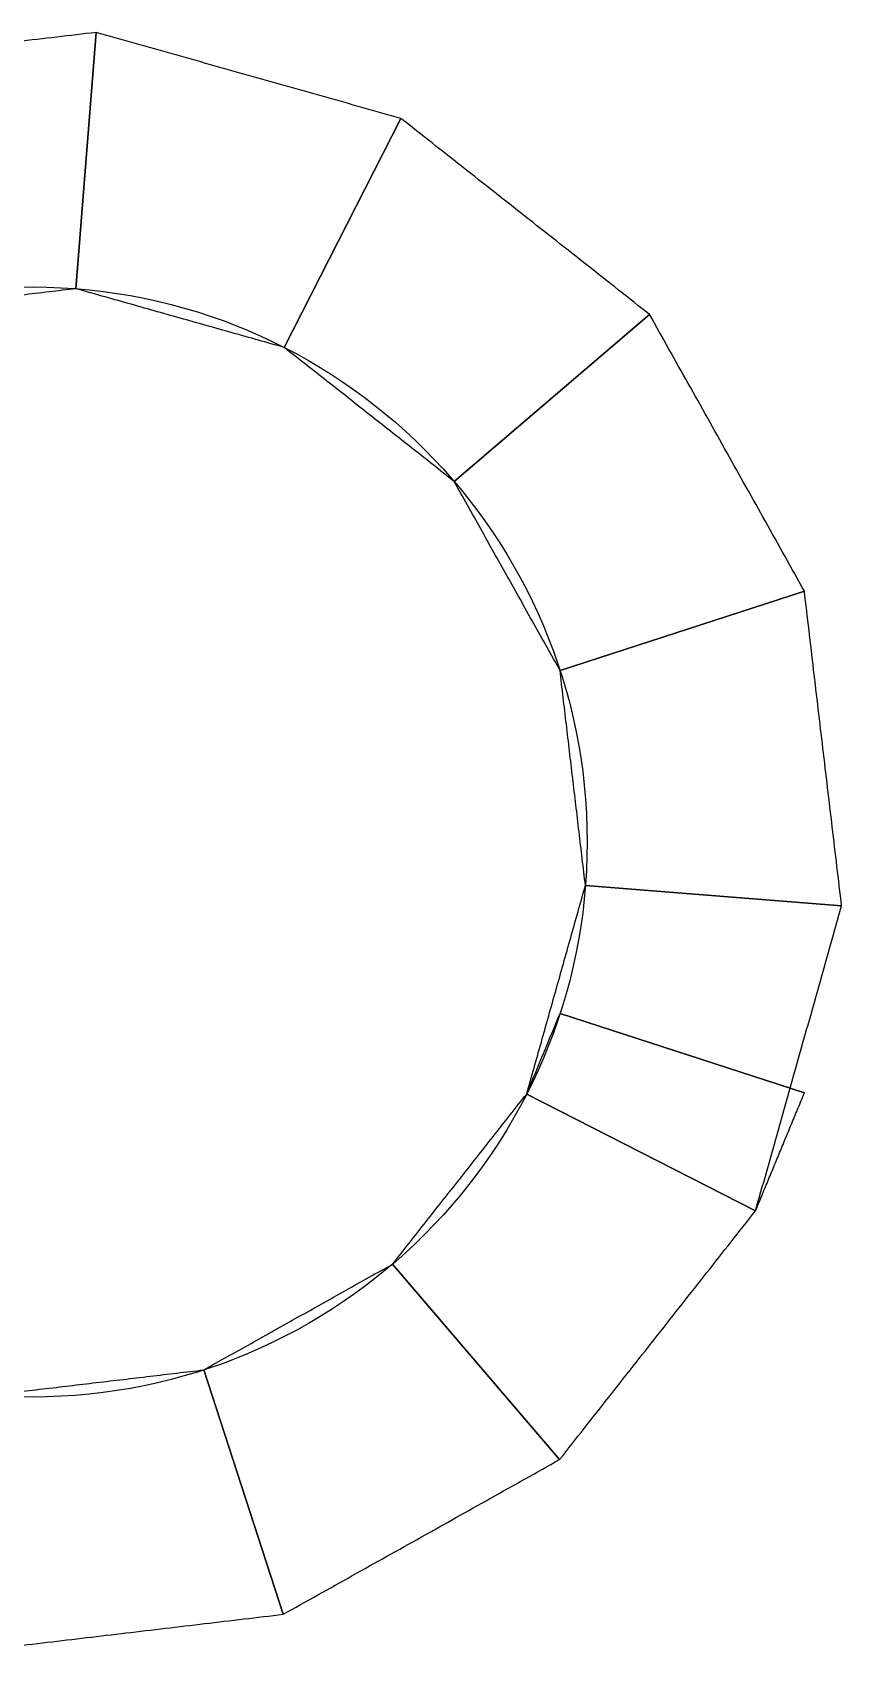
# Model space of a CAD drawing. Header units: millimetres. Extents: x -7.9 to 7.9, y -7.9 to 7.9.
# Drawn here: x 0 to 7.94, y -7.94 to 7.94 of the extents above; entities that cross this region are included whole.
import ezdxf

# ---------------------------------------------------------------- set-up
doc = ezdxf.new("R2010")
doc.units = ezdxf.units.MM
doc.layers.add('Part', color=7, linetype='CONTINUOUS')

msp = doc.modelspace()

# ---------------------------------------------------------------- linework, layer by layer
at = {"layer": 'Part'}
for p, q in [((0.427, 5.423, 3), (0.625, 7.935, 3)), ((0.625, 7.935, 4.6), (0.427, 5.423, 4.6)), ((0.427, 5.423, 3), (0.625, 7.935, 3)), ((0.625, 7.935, 4.6), (0.427, 5.423, 4.6)), ((0.427, 5.423, 3), (0.625, 7.935, 3)), ((0.625, 7.935, 4.6), (0.427, 5.423, 4.6)), ((0.427, 5.423, 3), (0.625, 7.935, 3)), ((0.625, 7.935, 4.6), (0.427, 5.423, 4.6)), ((0.427, 5.423, 19), (0.625, 7.935, 19)), ((0.625, 7.935, 20.6), (0.427, 5.423, 20.6)), ((0.427, 5.423, 19), (0.625, 7.935, 19)), ((0.625, 7.935, 20.6), (0.427, 5.423, 20.6)), ((0.427, 5.423, 19), (0.625, 7.935, 19)), ((0.625, 7.935, 20.6), (0.427, 5.423, 20.6)), ((0.427, 5.423, 19), (0.625, 7.935, 19)), ((0.625, 7.935, 20.6), (0.427, 5.423, 20.6)), ((0.427, 5.423, 35), (0.625, 7.935, 35)), ((0.625, 7.935, 36.6), (0.427, 5.423, 36.6)), ((0.427, 5.423, 35), (0.625, 7.935, 35)), ((0.625, 7.935, 36.6), (0.427, 5.423, 36.6)), ((0.427, 5.423, 35), (0.625, 7.935, 35)), ((0.625, 7.935, 36.6), (0.427, 5.423, 36.6)), ((0.427, 5.423, 35), (0.625, 7.935, 35)), ((0.625, 7.935, 36.6), (0.427, 5.423, 36.6)), ((0.625, 7.935, 3), (0.625, 7.935, 4.6)), ((0.625, 7.935, 3), (0.625, 7.935, 4.6)), ((0.625, 7.935, 3), (0.625, 7.935, 4.6)), ((0.625, 7.935, 3), (0.625, 7.935, 4.6)), ((0.625, 7.935, 19), (0.625, 7.935, 20.6)), ((0.625, 7.935, 19), (0.625, 7.935, 20.6)), ((0.625, 7.935, 19), (0.625, 7.935, 20.6)), ((0.625, 7.935, 19), (0.625, 7.935, 20.6)), ((0.625, 7.935, 35), (0.625, 7.935, 36.6)), ((0.625, 7.935, 35), (0.625, 7.935, 36.6)), ((0.625, 7.935, 35), (0.625, 7.935, 36.6)), ((0.625, 7.935, 35), (0.625, 7.935, 36.6)), ((2.47, 4.847, 2), (3.614, 7.092, 2)), ((3.614, 7.092, 3.6), (2.47, 4.847, 3.6)), ((2.47, 4.847, 2), (3.614, 7.092, 2)), ((3.614, 7.092, 3.6), (2.47, 4.847, 3.6)), ((2.47, 4.847, 2), (3.614, 7.092, 2)), ((3.614, 7.092, 3.6), (2.47, 4.847, 3.6)), ((2.47, 4.847, 2), (3.614, 7.092, 2)), ((3.614, 7.092, 3.6), (2.47, 4.847, 3.6)), ((2.47, 4.847, 18), (3.614, 7.092, 18)), ((3.614, 7.092, 19.6), (2.47, 4.847, 19.6)), ((2.47, 4.847, 18), (3.614, 7.092, 18)), ((3.614, 7.092, 19.6), (2.47, 4.847, 19.6)), ((2.47, 4.847, 18), (3.614, 7.092, 18)), ((3.614, 7.092, 19.6), (2.47, 4.847, 19.6)), ((2.47, 4.847, 18), (3.614, 7.092, 18)), ((3.614, 7.092, 19.6), (2.47, 4.847, 19.6)), ((2.47, 4.847, 34), (3.614, 7.092, 34)), ((3.614, 7.092, 35.6), (2.47, 4.847, 35.6)), ((2.47, 4.847, 34), (3.614, 7.092, 34)), ((3.614, 7.092, 35.6), (2.47, 4.847, 35.6)), ((2.47, 4.847, 34), (3.614, 7.092, 34)), ((3.614, 7.092, 35.6), (2.47, 4.847, 35.6)), ((2.47, 4.847, 34), (3.614, 7.092, 34)), ((3.614, 7.092, 35.6), (2.47, 4.847, 35.6)), ((3.614, 7.092, 2), (3.614, 7.092, 3.6)), ((3.614, 7.092, 2), (3.614, 7.092, 3.6)), ((3.614, 7.092, 2), (3.614, 7.092, 3.6)), ((3.614, 7.092, 2), (3.614, 7.092, 3.6)), ((3.614, 7.092, 18), (3.614, 7.092, 19.6)), ((3.614, 7.092, 18), (3.614, 7.092, 19.6)), ((3.614, 7.092, 18), (3.614, 7.092, 19.6)), ((3.614, 7.092, 18), (3.614, 7.092, 19.6)), ((3.614, 7.092, 34), (3.614, 7.092, 35.6)), ((3.614, 7.092, 34), (3.614, 7.092, 35.6)), ((3.614, 7.092, 34), (3.614, 7.092, 35.6)), ((3.614, 7.092, 34), (3.614, 7.092, 35.6)), ((0.427, 5.423, 4.6), (0.427, 5.423, 3)), ((0.427, 5.423, 4.6), (0.427, 5.423, 3)), ((0.427, 5.423, 4.6), (0.427, 5.423, 3)), ((0.427, 5.423, 4.6), (0.427, 5.423, 3)), ((0.427, 5.423, 20.6), (0.427, 5.423, 19)), ((0.427, 5.423, 20.6), (0.427, 5.423, 19)), ((0.427, 5.423, 20.6), (0.427, 5.423, 19)), ((0.427, 5.423, 20.6), (0.427, 5.423, 19)), ((0.427, 5.423, 36.6), (0.427, 5.423, 35)), ((0.427, 5.423, 36.6), (0.427, 5.423, 35)), ((0.427, 5.423, 36.6), (0.427, 5.423, 35)), ((0.427, 5.423, 36.6), (0.427, 5.423, 35)), ((4.137, 3.533, 1), (6.053, 5.17, 1)), ((6.053, 5.17, 2.6), (4.137, 3.533, 2.6)), ((4.137, 3.533, 1), (6.053, 5.17, 1)), ((6.053, 5.17, 2.6), (4.137, 3.533, 2.6)), ((4.137, 3.533, 1), (6.053, 5.17, 1)), ((6.053, 5.17, 2.6), (4.137, 3.533, 2.6)), ((4.137, 3.533, 1), (6.053, 5.17, 1)), ((6.053, 5.17, 2.6), (4.137, 3.533, 2.6)), ((4.137, 3.533, 17), (6.053, 5.17, 17)), ((6.053, 5.17, 18.6), (4.137, 3.533, 18.6)), ((4.137, 3.533, 17), (6.053, 5.17, 17)), ((6.053, 5.17, 18.6), (4.137, 3.533, 18.6)), ((4.137, 3.533, 17), (6.053, 5.17, 17)), ((6.053, 5.17, 18.6), (4.137, 3.533, 18.6)), ((4.137, 3.533, 17), (6.053, 5.17, 17)), ((6.053, 5.17, 18.6), (4.137, 3.533, 18.6)), ((4.137, 3.533, 33), (6.053, 5.17, 33)), ((6.053, 5.17, 34.6), (4.137, 3.533, 34.6)), ((4.137, 3.533, 33), (6.053, 5.17, 33)), ((6.053, 5.17, 34.6), (4.137, 3.533, 34.6)), ((4.137, 3.533, 33), (6.053, 5.17, 33)), ((6.053, 5.17, 34.6), (4.137, 3.533, 34.6)), ((4.137, 3.533, 33), (6.053, 5.17, 33)), ((6.053, 5.17, 34.6), (4.137, 3.533, 34.6)), ((6.053, 5.17, 1), (6.053, 5.17, 2.6)), ((6.053, 5.17, 1), (6.053, 5.17, 2.6)), ((6.053, 5.17, 1), (6.053, 5.17, 2.6)), ((6.053, 5.17, 1), (6.053, 5.17, 2.6)), ((6.053, 5.17, 17), (6.053, 5.17, 18.6)), ((6.053, 5.17, 17), (6.053, 5.17, 18.6)), ((6.053, 5.17, 17), (6.053, 5.17, 18.6)), ((6.053, 5.17, 17), (6.053, 5.17, 18.6)), ((6.053, 5.17, 33), (6.053, 5.17, 34.6)), ((6.053, 5.17, 33), (6.053, 5.17, 34.6)), ((6.053, 5.17, 33), (6.053, 5.17, 34.6)), ((6.053, 5.17, 33), (6.053, 5.17, 34.6)), ((2.47, 4.847, 3.6), (2.47, 4.847, 2)), ((2.47, 4.847, 3.6), (2.47, 4.847, 2)), ((2.47, 4.847, 3.6), (2.47, 4.847, 2)), ((2.47, 4.847, 3.6), (2.47, 4.847, 2)), ((2.47, 4.847, 19.6), (2.47, 4.847, 18)), ((2.47, 4.847, 19.6), (2.47, 4.847, 18)), ((2.47, 4.847, 19.6), (2.47, 4.847, 18)), ((2.47, 4.847, 19.6), (2.47, 4.847, 18)), ((2.47, 4.847, 35.6), (2.47, 4.847, 34)), ((2.47, 4.847, 35.6), (2.47, 4.847, 34)), ((2.47, 4.847, 35.6), (2.47, 4.847, 34)), ((2.47, 4.847, 35.6), (2.47, 4.847, 34)), ((4.137, 3.533, 2.6), (4.137, 3.533, 1)), ((4.137, 3.533, 2.6), (4.137, 3.533, 1)), ((4.137, 3.533, 2.6), (4.137, 3.533, 1)), ((4.137, 3.533, 2.6), (4.137, 3.533, 1)), ((4.137, 3.533, 18.6), (4.137, 3.533, 17)), ((4.137, 3.533, 18.6), (4.137, 3.533, 17)), ((4.137, 3.533, 18.6), (4.137, 3.533, 17)), ((4.137, 3.533, 18.6), (4.137, 3.533, 17)), ((4.137, 3.533, 34.6), (4.137, 3.533, 33)), ((4.137, 3.533, 34.6), (4.137, 3.533, 33)), ((4.137, 3.533, 34.6), (4.137, 3.533, 33)), ((4.137, 3.533, 34.6), (4.137, 3.533, 33)), ((5.174, 1.681), (7.57, 2.46)), ((7.57, 2.46, 1.6), (5.174, 1.681, 1.6)), ((5.174, 1.681), (7.57, 2.46)), ((7.57, 2.46, 1.6), (5.174, 1.681, 1.6)), ((5.174, 1.681, 16), (7.57, 2.46, 16)), ((7.57, 2.46, 17.6), (5.174, 1.681, 17.6)), ((5.174, 1.681, 16), (7.57, 2.46, 16)), ((7.57, 2.46, 17.6), (5.174, 1.681, 17.6)), ((5.174, 1.681, 16), (7.57, 2.46, 16)), ((7.57, 2.46, 17.6), (5.174, 1.681, 17.6)), ((5.174, 1.681, 16), (7.57, 2.46, 16)), ((7.57, 2.46, 17.6), (5.174, 1.681, 17.6)), ((5.174, 1.681, 32), (7.57, 2.46, 32)), ((7.57, 2.46, 33.6), (5.174, 1.681, 33.6)), ((5.174, 1.681, 32), (7.57, 2.46, 32)), ((7.57, 2.46, 33.6), (5.174, 1.681, 33.6)), ((5.174, 1.681, 32), (7.57, 2.46, 32)), ((7.57, 2.46, 33.6), (5.174, 1.681, 33.6)), ((5.174, 1.681, 32), (7.57, 2.46, 32)), ((7.57, 2.46, 33.6), (5.174, 1.681, 33.6)), ((7.57, 2.46), (7.57, 2.46, 1.6)), ((7.57, 2.46), (7.57, 2.46, 1.6)), ((7.57, 2.46, 16), (7.57, 2.46, 17.6)), ((7.57, 2.46, 16), (7.57, 2.46, 17.6)), ((7.57, 2.46, 16), (7.57, 2.46, 17.6)), ((7.57, 2.46, 16), (7.57, 2.46, 17.6)), ((7.57, 2.46, 32), (7.57, 2.46, 33.6)), ((7.57, 2.46, 32), (7.57, 2.46, 33.6)), ((7.57, 2.46, 32), (7.57, 2.46, 33.6)), ((7.57, 2.46, 32), (7.57, 2.46, 33.6)), ((5.174, 1.681, 1.6), (5.174, 1.681)), ((5.174, 1.681, 1.6), (5.174, 1.681)), ((5.174, 1.681, 17.6), (5.174, 1.681, 16)), ((5.174, 1.681, 17.6), (5.174, 1.681, 16)), ((5.174, 1.681, 17.6), (5.174, 1.681, 16)), ((5.174, 1.681, 17.6), (5.174, 1.681, 16)), ((5.174, 1.681, 33.6), (5.174, 1.681, 32)), ((5.174, 1.681, 33.6), (5.174, 1.681, 32)), ((5.174, 1.681, 33.6), (5.174, 1.681, 32)), ((5.174, 1.681, 33.6), (5.174, 1.681, 32)), ((5.44, 0), (5.44, 0, 48)), ((5.44, 0), (5.44, 0, 48)), ((5.423, -0.427, 15), (7.935, -0.625, 15)), ((7.935, -0.625, 16.6), (5.423, -0.427, 16.6)), ((5.423, -0.427, 16.6), (5.423, -0.427, 15)), ((5.423, -0.427, 15), (7.935, -0.625, 15)), ((7.935, -0.625, 16.6), (5.423, -0.427, 16.6)), ((5.423, -0.427, 16.6), (5.423, -0.427, 15)), ((5.423, -0.427, 15), (7.935, -0.625, 15)), ((7.935, -0.625, 16.6), (5.423, -0.427, 16.6)), ((5.423, -0.427, 16.6), (5.423, -0.427, 15)), ((5.423, -0.427, 15), (7.935, -0.625, 15)), ((7.935, -0.625, 16.6), (5.423, -0.427, 16.6)), ((5.423, -0.427, 16.6), (5.423, -0.427, 15)), ((5.423, -0.427, 31), (7.935, -0.625, 31)), ((7.935, -0.625, 32.6), (5.423, -0.427, 32.6)), ((5.423, -0.427, 32.6), (5.423, -0.427, 31)), ((5.423, -0.427, 31), (7.935, -0.625, 31)), ((7.935, -0.625, 32.6), (5.423, -0.427, 32.6)), ((5.423, -0.427, 32.6), (5.423, -0.427, 31)), ((5.423, -0.427, 31), (7.935, -0.625, 31)), ((7.935, -0.625, 32.6), (5.423, -0.427, 32.6)), ((5.423, -0.427, 32.6), (5.423, -0.427, 31)), ((5.423, -0.427, 31), (7.935, -0.625, 31)), ((7.935, -0.625, 32.6), (5.423, -0.427, 32.6)), ((5.423, -0.427, 32.6), (5.423, -0.427, 31)), ((7.935, -0.625, 15), (7.935, -0.625, 16.6)), ((7.935, -0.625, 15), (7.935, -0.625, 16.6)), ((7.935, -0.625, 15), (7.935, -0.625, 16.6)), ((7.935, -0.625, 15), (7.935, -0.625, 16.6)), ((7.935, -0.625, 31), (7.935, -0.625, 32.6)), ((7.935, -0.625, 31), (7.935, -0.625, 32.6)), ((7.935, -0.625, 31), (7.935, -0.625, 32.6)), ((7.935, -0.625, 31), (7.935, -0.625, 32.6)), ((5.174, -1.681, 46.4), (7.57, -2.46, 46.4)), ((7.57, -2.46, 48), (5.174, -1.681, 48)), ((5.174, -1.681, 48), (5.174, -1.681, 46.4)), ((5.174, -1.681, 46.4), (7.57, -2.46, 46.4)), ((7.57, -2.46, 48), (5.174, -1.681, 48)), ((5.174, -1.681, 48), (5.174, -1.681, 46.4)), ((4.847, -2.47, 14), (7.092, -3.614, 14)), ((7.092, -3.614, 15.6), (4.847, -2.47, 15.6)), ((4.847, -2.47, 15.6), (4.847, -2.47, 14)), ((4.847, -2.47, 14), (7.092, -3.614, 14)), ((7.092, -3.614, 15.6), (4.847, -2.47, 15.6)), ((4.847, -2.47, 15.6), (4.847, -2.47, 14)), ((4.847, -2.47, 14), (7.092, -3.614, 14)), ((7.092, -3.614, 15.6), (4.847, -2.47, 15.6)), ((4.847, -2.47, 15.6), (4.847, -2.47, 14)), ((4.847, -2.47, 14), (7.092, -3.614, 14)), ((7.092, -3.614, 15.6), (4.847, -2.47, 15.6)), ((4.847, -2.47, 15.6), (4.847, -2.47, 14)), ((4.847, -2.47, 30), (7.092, -3.614, 30)), ((7.092, -3.614, 31.6), (4.847, -2.47, 31.6)), ((4.847, -2.47, 31.6), (4.847, -2.47, 30)), ((4.847, -2.47, 30), (7.092, -3.614, 30)), ((7.092, -3.614, 31.6), (4.847, -2.47, 31.6)), ((4.847, -2.47, 31.6), (4.847, -2.47, 30)), ((4.847, -2.47, 30), (7.092, -3.614, 30)), ((7.092, -3.614, 31.6), (4.847, -2.47, 31.6)), ((4.847, -2.47, 31.6), (4.847, -2.47, 30)), ((4.847, -2.47, 30), (7.092, -3.614, 30)), ((7.092, -3.614, 31.6), (4.847, -2.47, 31.6)), ((4.847, -2.47, 31.6), (4.847, -2.47, 30)), ((4.847, -2.47, 46), (7.092, -3.614, 46)), ((7.092, -3.614, 47.6), (4.847, -2.47, 47.6)), ((4.847, -2.47, 47.6), (4.847, -2.47, 46)), ((4.847, -2.47, 46), (7.092, -3.614, 46)), ((7.092, -3.614, 47.6), (4.847, -2.47, 47.6)), ((4.847, -2.47, 47.6), (4.847, -2.47, 46)), ((4.847, -2.47, 46), (7.092, -3.614, 46)), ((7.092, -3.614, 47.6), (4.847, -2.47, 47.6)), ((4.847, -2.47, 47.6), (4.847, -2.47, 46)), ((4.847, -2.47, 46), (7.092, -3.614, 46)), ((7.092, -3.614, 47.6), (4.847, -2.47, 47.6)), ((4.847, -2.47, 47.6), (4.847, -2.47, 46)), ((7.57, -2.46, 46.4), (7.57, -2.46, 48)), ((7.57, -2.46, 46.4), (7.57, -2.46, 48)), ((7.092, -3.614, 14), (7.092, -3.614, 15.6)), ((7.092, -3.614, 14), (7.092, -3.614, 15.6)), ((7.092, -3.614, 14), (7.092, -3.614, 15.6)), ((7.092, -3.614, 14), (7.092, -3.614, 15.6)), ((7.092, -3.614, 30), (7.092, -3.614, 31.6)), ((7.092, -3.614, 30), (7.092, -3.614, 31.6)), ((7.092, -3.614, 30), (7.092, -3.614, 31.6)), ((7.092, -3.614, 30), (7.092, -3.614, 31.6)), ((7.092, -3.614, 46), (7.092, -3.614, 47.6)), ((7.092, -3.614, 46), (7.092, -3.614, 47.6)), ((7.092, -3.614, 46), (7.092, -3.614, 47.6)), ((7.092, -3.614, 46), (7.092, -3.614, 47.6)), ((3.533, -4.137, 13), (5.17, -6.053, 13)), ((5.17, -6.053, 14.6), (3.533, -4.137, 14.6)), ((3.533, -4.137, 14.6), (3.533, -4.137, 13)), ((3.533, -4.137, 13), (5.17, -6.053, 13)), ((5.17, -6.053, 14.6), (3.533, -4.137, 14.6)), ((3.533, -4.137, 14.6), (3.533, -4.137, 13)), ((3.533, -4.137, 13), (5.17, -6.053, 13)), ((5.17, -6.053, 14.6), (3.533, -4.137, 14.6)), ((3.533, -4.137, 14.6), (3.533, -4.137, 13)), ((3.533, -4.137, 13), (5.17, -6.053, 13)), ((5.17, -6.053, 14.6), (3.533, -4.137, 14.6)), ((3.533, -4.137, 14.6), (3.533, -4.137, 13)), ((3.533, -4.137, 29), (5.17, -6.053, 29)), ((5.17, -6.053, 30.6), (3.533, -4.137, 30.6)), ((3.533, -4.137, 30.6), (3.533, -4.137, 29)), ((3.533, -4.137, 29), (5.17, -6.053, 29)), ((5.17, -6.053, 30.6), (3.533, -4.137, 30.6)), ((3.533, -4.137, 30.6), (3.533, -4.137, 29)), ((3.533, -4.137, 29), (5.17, -6.053, 29)), ((5.17, -6.053, 30.6), (3.533, -4.137, 30.6)), ((3.533, -4.137, 30.6), (3.533, -4.137, 29)), ((3.533, -4.137, 29), (5.17, -6.053, 29)), ((5.17, -6.053, 30.6), (3.533, -4.137, 30.6)), ((3.533, -4.137, 30.6), (3.533, -4.137, 29)), ((3.533, -4.137, 45), (5.17, -6.053, 45)), ((5.17, -6.053, 46.6), (3.533, -4.137, 46.6)), ((3.533, -4.137, 46.6), (3.533, -4.137, 45)), ((3.533, -4.137, 45), (5.17, -6.053, 45)), ((5.17, -6.053, 46.6), (3.533, -4.137, 46.6)), ((3.533, -4.137, 46.6), (3.533, -4.137, 45)), ((3.533, -4.137, 45), (5.17, -6.053, 45)), ((5.17, -6.053, 46.6), (3.533, -4.137, 46.6)), ((3.533, -4.137, 46.6), (3.533, -4.137, 45)), ((3.533, -4.137, 45), (5.17, -6.053, 45)), ((5.17, -6.053, 46.6), (3.533, -4.137, 46.6)), ((3.533, -4.137, 46.6), (3.533, -4.137, 45)), ((1.681, -5.174, 12), (2.46, -7.57, 12)), ((2.46, -7.57, 13.6), (1.681, -5.174, 13.6)), ((1.681, -5.174, 13.6), (1.681, -5.174, 12)), ((1.681, -5.174, 12), (2.46, -7.57, 12)), ((2.46, -7.57, 13.6), (1.681, -5.174, 13.6)), ((1.681, -5.174, 13.6), (1.681, -5.174, 12)), ((1.681, -5.174, 12), (2.46, -7.57, 12)), ((2.46, -7.57, 13.6), (1.681, -5.174, 13.6)), ((1.681, -5.174, 13.6), (1.681, -5.174, 12)), ((1.681, -5.174, 12), (2.46, -7.57, 12)), ((2.46, -7.57, 13.6), (1.681, -5.174, 13.6)), ((1.681, -5.174, 13.6), (1.681, -5.174, 12)), ((1.681, -5.174, 28), (2.46, -7.57, 28)), ((2.46, -7.57, 29.6), (1.681, -5.174, 29.6)), ((1.681, -5.174, 29.6), (1.681, -5.174, 28)), ((1.681, -5.174, 28), (2.46, -7.57, 28)), ((2.46, -7.57, 29.6), (1.681, -5.174, 29.6)), ((1.681, -5.174, 29.6), (1.681, -5.174, 28)), ((1.681, -5.174, 28), (2.46, -7.57, 28)), ((2.46, -7.57, 29.6), (1.681, -5.174, 29.6)), ((1.681, -5.174, 29.6), (1.681, -5.174, 28)), ((1.681, -5.174, 28), (2.46, -7.57, 28)), ((2.46, -7.57, 29.6), (1.681, -5.174, 29.6)), ((1.681, -5.174, 29.6), (1.681, -5.174, 28)), ((1.681, -5.174, 44), (2.46, -7.57, 44)), ((2.46, -7.57, 45.6), (1.681, -5.174, 45.6)), ((1.681, -5.174, 45.6), (1.681, -5.174, 44)), ((1.681, -5.174, 44), (2.46, -7.57, 44)), ((2.46, -7.57, 45.6), (1.681, -5.174, 45.6)), ((1.681, -5.174, 45.6), (1.681, -5.174, 44)), ((1.681, -5.174, 44), (2.46, -7.57, 44)), ((2.46, -7.57, 45.6), (1.681, -5.174, 45.6)), ((1.681, -5.174, 45.6), (1.681, -5.174, 44)), ((1.681, -5.174, 44), (2.46, -7.57, 44)), ((2.46, -7.57, 45.6), (1.681, -5.174, 45.6)), ((1.681, -5.174, 45.6), (1.681, -5.174, 44)), ((5.17, -6.053, 13), (5.17, -6.053, 14.6)), ((5.17, -6.053, 13), (5.17, -6.053, 14.6)), ((5.17, -6.053, 13), (5.17, -6.053, 14.6)), ((5.17, -6.053, 13), (5.17, -6.053, 14.6)), ((5.17, -6.053, 29), (5.17, -6.053, 30.6)), ((5.17, -6.053, 29), (5.17, -6.053, 30.6)), ((5.17, -6.053, 29), (5.17, -6.053, 30.6)), ((5.17, -6.053, 29), (5.17, -6.053, 30.6)), ((5.17, -6.053, 45), (5.17, -6.053, 46.6)), ((5.17, -6.053, 45), (5.17, -6.053, 46.6)), ((5.17, -6.053, 45), (5.17, -6.053, 46.6)), ((5.17, -6.053, 45), (5.17, -6.053, 46.6)), ((2.46, -7.57, 12), (2.46, -7.57, 13.6)), ((2.46, -7.57, 12), (2.46, -7.57, 13.6)), ((2.46, -7.57, 12), (2.46, -7.57, 13.6)), ((2.46, -7.57, 12), (2.46, -7.57, 13.6)), ((2.46, -7.57, 28), (2.46, -7.57, 29.6)), ((2.46, -7.57, 28), (2.46, -7.57, 29.6)), ((2.46, -7.57, 28), (2.46, -7.57, 29.6)), ((2.46, -7.57, 28), (2.46, -7.57, 29.6)), ((2.46, -7.57, 44), (2.46, -7.57, 45.6)), ((2.46, -7.57, 44), (2.46, -7.57, 45.6)), ((2.46, -7.57, 44), (2.46, -7.57, 45.6)), ((2.46, -7.57, 44), (2.46, -7.57, 45.6))]:
    msp.add_line(p, q, dxfattribs=at)
for centre in [(0, 0, 48), (0, 0), (0, 0, 48), (0, 0)]:
    msp.add_circle(centre, 5.44, dxfattribs=at)
for points in [[(0.625, 7.935, 3), (-2.46, 7.57, 4)], [(0.625, 7.935, 4.6), (-2.46, 7.57, 5.6)], [(0.625, 7.935, 3), (-2.46, 7.57, 4)], [(0.625, 7.935, 4.6), (-2.46, 7.57, 5.6)], [(0.625, 7.935, 19), (-2.46, 7.57, 20)], [(0.625, 7.935, 20.6), (-2.46, 7.57, 21.6)], [(0.625, 7.935, 19), (-2.46, 7.57, 20)], [(0.625, 7.935, 20.6), (-2.46, 7.57, 21.6)], [(0.625, 7.935, 35), (-2.46, 7.57, 36)], [(0.625, 7.935, 36.6), (-2.46, 7.57, 37.6)], [(0.625, 7.935, 35), (-2.46, 7.57, 36)], [(0.625, 7.935, 36.6), (-2.46, 7.57, 37.6)], [(3.614, 7.092, 2), (0.625, 7.935, 3)], [(3.614, 7.092, 3.6), (0.625, 7.935, 4.6)], [(3.614, 7.092, 2), (0.625, 7.935, 3)], [(3.614, 7.092, 3.6), (0.625, 7.935, 4.6)], [(3.614, 7.092, 18), (0.625, 7.935, 19)], [(3.614, 7.092, 19.6), (0.625, 7.935, 20.6)], [(3.614, 7.092, 18), (0.625, 7.935, 19)], [(3.614, 7.092, 19.6), (0.625, 7.935, 20.6)], [(3.614, 7.092, 34), (0.625, 7.935, 35)], [(3.614, 7.092, 35.6), (0.625, 7.935, 36.6)], [(3.614, 7.092, 34), (0.625, 7.935, 35)], [(3.614, 7.092, 35.6), (0.625, 7.935, 36.6)], [(6.053, 5.17, 1), (3.614, 7.092, 2)], [(6.053, 5.17, 2.6), (3.614, 7.092, 3.6)], [(6.053, 5.17, 1), (3.614, 7.092, 2)], [(6.053, 5.17, 2.6), (3.614, 7.092, 3.6)], [(6.053, 5.17, 17), (3.614, 7.092, 18)], [(6.053, 5.17, 18.6), (3.614, 7.092, 19.6)], [(6.053, 5.17, 17), (3.614, 7.092, 18)], [(6.053, 5.17, 18.6), (3.614, 7.092, 19.6)], [(6.053, 5.17, 33), (3.614, 7.092, 34)], [(6.053, 5.17, 34.6), (3.614, 7.092, 35.6)], [(6.053, 5.17, 33), (3.614, 7.092, 34)], [(6.053, 5.17, 34.6), (3.614, 7.092, 35.6)], [(0.427, 5.423, 3), (-1.681, 5.174, 4)], [(0.427, 5.423, 4.6), (-1.681, 5.174, 5.6)], [(0.427, 5.423, 3), (-1.681, 5.174, 4)], [(0.427, 5.423, 4.6), (-1.681, 5.174, 5.6)], [(0.427, 5.423, 19), (-1.681, 5.174, 20)], [(0.427, 5.423, 20.6), (-1.681, 5.174, 21.6)], [(0.427, 5.423, 19), (-1.681, 5.174, 20)], [(0.427, 5.423, 20.6), (-1.681, 5.174, 21.6)], [(0.427, 5.423, 35), (-1.681, 5.174, 36)], [(0.427, 5.423, 36.6), (-1.681, 5.174, 37.6)], [(0.427, 5.423, 35), (-1.681, 5.174, 36)], [(0.427, 5.423, 36.6), (-1.681, 5.174, 37.6)], [(2.47, 4.847, 2), (0.427, 5.423, 3)], [(2.47, 4.847, 3.6), (0.427, 5.423, 4.6)], [(2.47, 4.847, 2), (0.427, 5.423, 3)], [(2.47, 4.847, 3.6), (0.427, 5.423, 4.6)], [(2.47, 4.847, 18), (0.427, 5.423, 19)], [(2.47, 4.847, 19.6), (0.427, 5.423, 20.6)], [(2.47, 4.847, 18), (0.427, 5.423, 19)], [(2.47, 4.847, 19.6), (0.427, 5.423, 20.6)], [(2.47, 4.847, 34), (0.427, 5.423, 35)], [(2.47, 4.847, 35.6), (0.427, 5.423, 36.6)], [(2.47, 4.847, 34), (0.427, 5.423, 35)], [(2.47, 4.847, 35.6), (0.427, 5.423, 36.6)], [(7.57, 2.46), (6.053, 5.17, 1)], [(7.57, 2.46, 1.6), (6.053, 5.17, 2.6)], [(7.57, 2.46), (6.053, 5.17, 1)], [(7.57, 2.46, 1.6), (6.053, 5.17, 2.6)], [(7.57, 2.46, 16), (6.053, 5.17, 17)], [(7.57, 2.46, 17.6), (6.053, 5.17, 18.6)], [(7.57, 2.46, 16), (6.053, 5.17, 17)], [(7.57, 2.46, 17.6), (6.053, 5.17, 18.6)], [(7.57, 2.46, 32), (6.053, 5.17, 33)], [(7.57, 2.46, 33.6), (6.053, 5.17, 34.6)], [(7.57, 2.46, 32), (6.053, 5.17, 33)], [(7.57, 2.46, 33.6), (6.053, 5.17, 34.6)], [(4.137, 3.533, 1), (2.47, 4.847, 2)], [(4.137, 3.533, 2.6), (2.47, 4.847, 3.6)], [(4.137, 3.533, 1), (2.47, 4.847, 2)], [(4.137, 3.533, 2.6), (2.47, 4.847, 3.6)], [(4.137, 3.533, 17), (2.47, 4.847, 18)], [(4.137, 3.533, 18.6), (2.47, 4.847, 19.6)], [(4.137, 3.533, 17), (2.47, 4.847, 18)], [(4.137, 3.533, 18.6), (2.47, 4.847, 19.6)], [(4.137, 3.533, 33), (2.47, 4.847, 34)], [(4.137, 3.533, 34.6), (2.47, 4.847, 35.6)], [(4.137, 3.533, 33), (2.47, 4.847, 34)], [(4.137, 3.533, 34.6), (2.47, 4.847, 35.6)], [(5.174, 1.681), (4.137, 3.533, 1)], [(5.174, 1.681, 1.6), (4.137, 3.533, 2.6)], [(5.174, 1.681), (4.137, 3.533, 1)], [(5.174, 1.681, 1.6), (4.137, 3.533, 2.6)], [(5.174, 1.681, 16), (4.137, 3.533, 17)], [(5.174, 1.681, 17.6), (4.137, 3.533, 18.6)], [(5.174, 1.681, 16), (4.137, 3.533, 17)], [(5.174, 1.681, 17.6), (4.137, 3.533, 18.6)], [(5.174, 1.681, 32), (4.137, 3.533, 33)], [(5.174, 1.681, 33.6), (4.137, 3.533, 34.6)], [(5.174, 1.681, 32), (4.137, 3.533, 33)], [(5.174, 1.681, 33.6), (4.137, 3.533, 34.6)], [(7.935, -0.625, 15), (7.57, 2.46, 16)], [(7.935, -0.625, 16.6), (7.57, 2.46, 17.6)], [(7.935, -0.625, 15), (7.57, 2.46, 16)], [(7.935, -0.625, 16.6), (7.57, 2.46, 17.6)], [(7.935, -0.625, 31), (7.57, 2.46, 32)], [(7.935, -0.625, 32.6), (7.57, 2.46, 33.6)], [(7.935, -0.625, 31), (7.57, 2.46, 32)], [(7.935, -0.625, 32.6), (7.57, 2.46, 33.6)], [(5.423, -0.427, 15), (5.174, 1.681, 16)], [(5.423, -0.427, 16.6), (5.174, 1.681, 17.6)], [(5.423, -0.427, 15), (5.174, 1.681, 16)], [(5.423, -0.427, 16.6), (5.174, 1.681, 17.6)], [(5.423, -0.427, 31), (5.174, 1.681, 32)], [(5.423, -0.427, 32.6), (5.174, 1.681, 33.6)], [(5.423, -0.427, 31), (5.174, 1.681, 32)], [(5.423, -0.427, 32.6), (5.174, 1.681, 33.6)], [(4.847, -2.47, 14), (5.423, -0.427, 15)], [(4.847, -2.47, 15.6), (5.423, -0.427, 16.6)], [(4.847, -2.47, 14), (5.423, -0.427, 15)], [(4.847, -2.47, 15.6), (5.423, -0.427, 16.6)], [(4.847, -2.47, 30), (5.423, -0.427, 31)], [(4.847, -2.47, 31.6), (5.423, -0.427, 32.6)], [(4.847, -2.47, 30), (5.423, -0.427, 31)], [(4.847, -2.47, 31.6), (5.423, -0.427, 32.6)], [(7.092, -3.614, 14), (7.935, -0.625, 15)], [(7.092, -3.614, 15.6), (7.935, -0.625, 16.6)], [(7.092, -3.614, 14), (7.935, -0.625, 15)], [(7.092, -3.614, 15.6), (7.935, -0.625, 16.6)], [(7.092, -3.614, 30), (7.935, -0.625, 31)], [(7.092, -3.614, 31.6), (7.935, -0.625, 32.6)], [(7.092, -3.614, 30), (7.935, -0.625, 31)], [(7.092, -3.614, 31.6), (7.935, -0.625, 32.6)], [(4.847, -2.47, 46), (5.174, -1.681, 46.4)], [(4.847, -2.47, 47.6), (5.174, -1.681, 48)], [(4.847, -2.47, 46), (5.174, -1.681, 46.4)], [(4.847, -2.47, 47.6), (5.174, -1.681, 48)], [(3.533, -4.137, 13), (4.847, -2.47, 14)], [(3.533, -4.137, 14.6), (4.847, -2.47, 15.6)], [(3.533, -4.137, 13), (4.847, -2.47, 14)], [(3.533, -4.137, 14.6), (4.847, -2.47, 15.6)], [(3.533, -4.137, 29), (4.847, -2.47, 30)], [(3.533, -4.137, 30.6), (4.847, -2.47, 31.6)], [(3.533, -4.137, 29), (4.847, -2.47, 30)], [(3.533, -4.137, 30.6), (4.847, -2.47, 31.6)], [(3.533, -4.137, 45), (4.847, -2.47, 46)], [(3.533, -4.137, 46.6), (4.847, -2.47, 47.6)], [(3.533, -4.137, 45), (4.847, -2.47, 46)], [(3.533, -4.137, 46.6), (4.847, -2.47, 47.6)], [(7.092, -3.614, 46), (7.57, -2.46, 46.4)], [(7.092, -3.614, 47.6), (7.57, -2.46, 48)], [(7.092, -3.614, 46), (7.57, -2.46, 46.4)], [(7.092, -3.614, 47.6), (7.57, -2.46, 48)], [(5.17, -6.053, 13), (7.092, -3.614, 14)], [(5.17, -6.053, 14.6), (7.092, -3.614, 15.6)], [(5.17, -6.053, 13), (7.092, -3.614, 14)], [(5.17, -6.053, 14.6), (7.092, -3.614, 15.6)], [(5.17, -6.053, 29), (7.092, -3.614, 30)], [(5.17, -6.053, 30.6), (7.092, -3.614, 31.6)], [(5.17, -6.053, 29), (7.092, -3.614, 30)], [(5.17, -6.053, 30.6), (7.092, -3.614, 31.6)], [(5.17, -6.053, 45), (7.092, -3.614, 46)], [(5.17, -6.053, 46.6), (7.092, -3.614, 47.6)], [(5.17, -6.053, 45), (7.092, -3.614, 46)], [(5.17, -6.053, 46.6), (7.092, -3.614, 47.6)], [(1.681, -5.174, 12), (3.533, -4.137, 13)], [(1.681, -5.174, 13.6), (3.533, -4.137, 14.6)], [(1.681, -5.174, 12), (3.533, -4.137, 13)], [(1.681, -5.174, 13.6), (3.533, -4.137, 14.6)], [(1.681, -5.174, 28), (3.533, -4.137, 29)], [(1.681, -5.174, 29.6), (3.533, -4.137, 30.6)], [(1.681, -5.174, 28), (3.533, -4.137, 29)], [(1.681, -5.174, 29.6), (3.533, -4.137, 30.6)], [(1.681, -5.174, 44), (3.533, -4.137, 45)], [(1.681, -5.174, 45.6), (3.533, -4.137, 46.6)], [(1.681, -5.174, 44), (3.533, -4.137, 45)], [(1.681, -5.174, 45.6), (3.533, -4.137, 46.6)], [(-0.427, -5.423, 11), (1.681, -5.174, 12)], [(-0.427, -5.423, 12.6), (1.681, -5.174, 13.6)], [(-0.427, -5.423, 11), (1.681, -5.174, 12)], [(-0.427, -5.423, 12.6), (1.681, -5.174, 13.6)], [(-0.427, -5.423, 27), (1.681, -5.174, 28)], [(-0.427, -5.423, 28.6), (1.681, -5.174, 29.6)], [(-0.427, -5.423, 27), (1.681, -5.174, 28)], [(-0.427, -5.423, 28.6), (1.681, -5.174, 29.6)], [(-0.427, -5.423, 43), (1.681, -5.174, 44)], [(-0.427, -5.423, 44.6), (1.681, -5.174, 45.6)], [(-0.427, -5.423, 43), (1.681, -5.174, 44)], [(-0.427, -5.423, 44.6), (1.681, -5.174, 45.6)], [(2.46, -7.57, 12), (5.17, -6.053, 13)], [(2.46, -7.57, 13.6), (5.17, -6.053, 14.6)], [(2.46, -7.57, 12), (5.17, -6.053, 13)], [(2.46, -7.57, 13.6), (5.17, -6.053, 14.6)], [(2.46, -7.57, 28), (5.17, -6.053, 29)], [(2.46, -7.57, 29.6), (5.17, -6.053, 30.6)], [(2.46, -7.57, 28), (5.17, -6.053, 29)], [(2.46, -7.57, 29.6), (5.17, -6.053, 30.6)], [(2.46, -7.57, 44), (5.17, -6.053, 45)], [(2.46, -7.57, 45.6), (5.17, -6.053, 46.6)], [(2.46, -7.57, 44), (5.17, -6.053, 45)], [(2.46, -7.57, 45.6), (5.17, -6.053, 46.6)], [(-0.625, -7.935, 11), (2.46, -7.57, 12)], [(-0.625, -7.935, 12.6), (2.46, -7.57, 13.6)], [(-0.625, -7.935, 11), (2.46, -7.57, 12)], [(-0.625, -7.935, 12.6), (2.46, -7.57, 13.6)], [(-0.625, -7.935, 27), (2.46, -7.57, 28)], [(-0.625, -7.935, 28.6), (2.46, -7.57, 29.6)], [(-0.625, -7.935, 27), (2.46, -7.57, 28)], [(-0.625, -7.935, 28.6), (2.46, -7.57, 29.6)], [(-0.625, -7.935, 43), (2.46, -7.57, 44)], [(-0.625, -7.935, 44.6), (2.46, -7.57, 45.6)], [(-0.625, -7.935, 43), (2.46, -7.57, 44)], [(-0.625, -7.935, 44.6), (2.46, -7.57, 45.6)]]:
    msp.add_open_spline(points, degree=1, dxfattribs=at)

doc.saveas('drawing.dxf')
